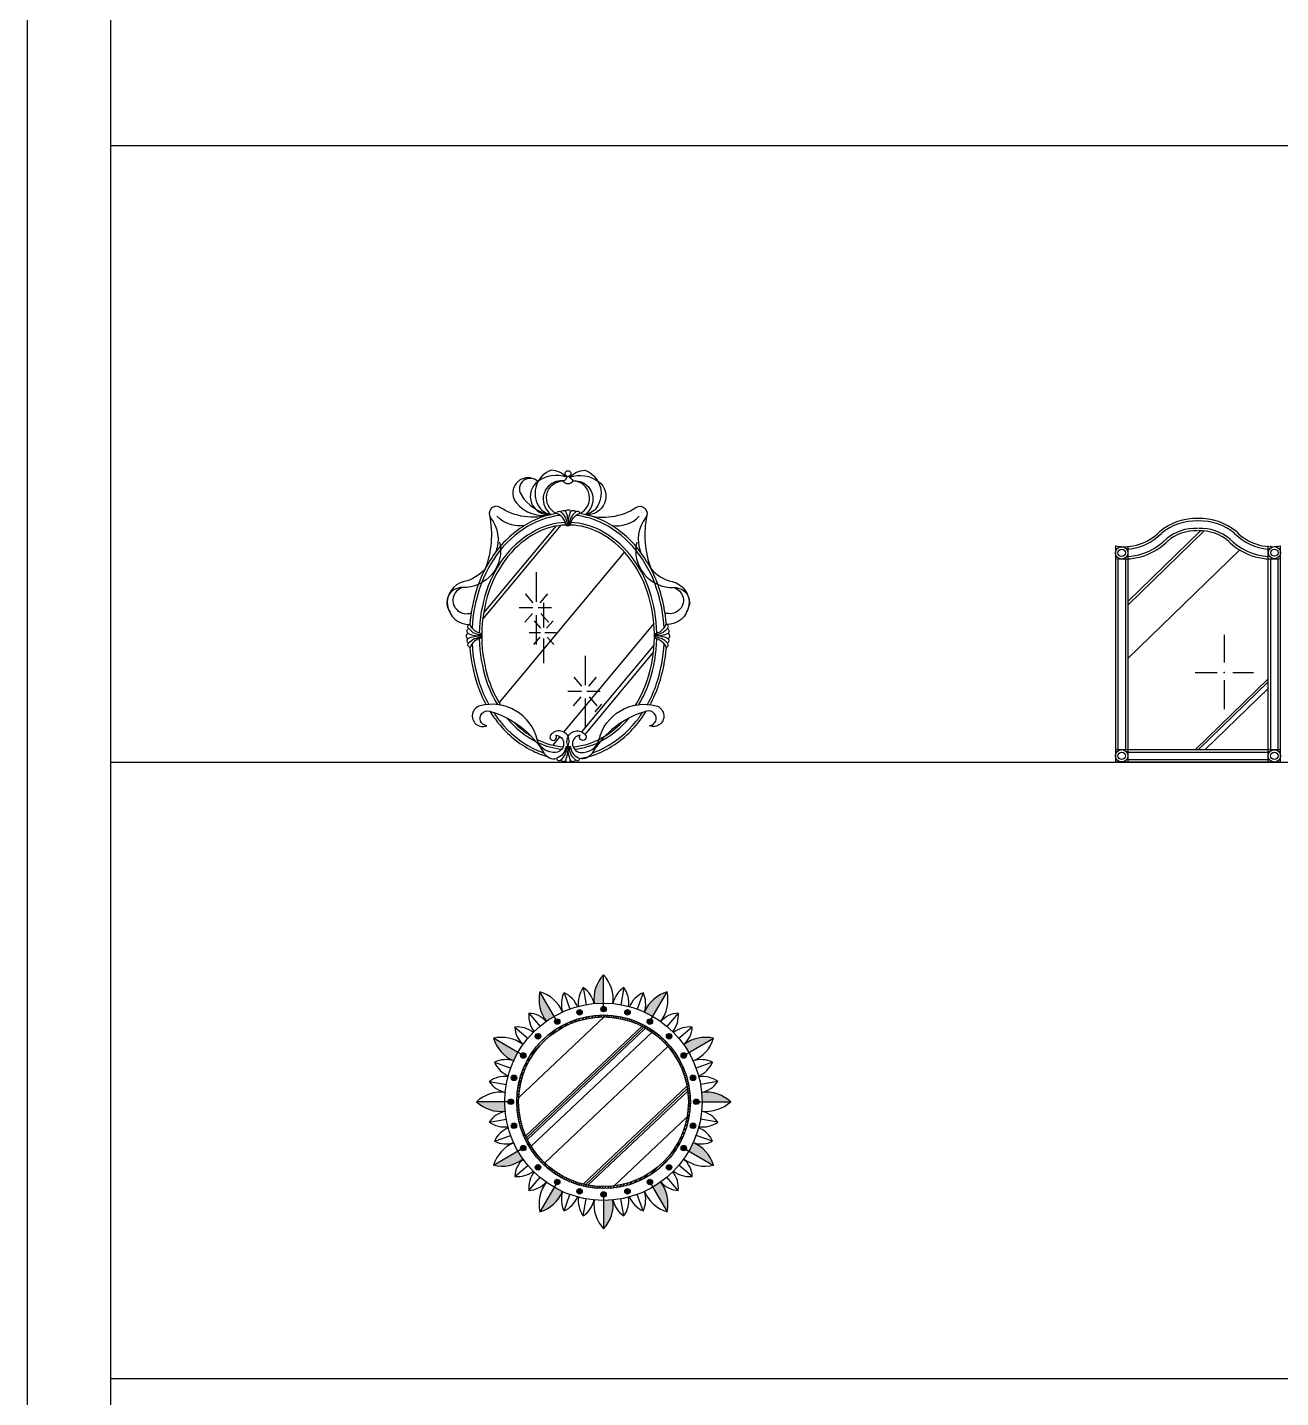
# Model space of a CAD drawing. Header units: inches. Extents: x 10 to 52.5, y 12.6 to 37.4.
# Drawn here: x 10.03 to 15.11, y 25.67 to 31.23 of the extents above; entities that cross this region are included whole.
import ezdxf

# ---------------------------------------------------------------- set-up
doc = ezdxf.new("R2010")
doc.units = ezdxf.units.IN
doc.header["$MEASUREMENT"] = 0
for name, color, linetype in [('02', 2, 'Continuous'), ('1', 1, 'Continuous'), ('4', 4, 'Continuous'), ('8', 8, 'Continuous'), ('kadrbm', 4, 'Continuous')]:
    doc.layers.add(name, color=color, linetype=linetype)

# ---------------------------------------------------------------- blocks, each defined once
blk = doc.blocks.new('kadrbm')
at = {"layer": 'kadrbm', "color": 4}
blk.add_lwpolyline([(0, 0), (0, 24.7972), (21, 24.7972), (21, 0), (0, 0)], close=True, dxfattribs=at)
blk.add_lwpolyline([(20.6631, 0.3257), (20.6631, 24.4603), (0.3369, 24.4603), (0.3369, 0.3257), (20.6631, 0.3257)], dxfattribs=at)

msp = doc.modelspace()

# ---------------------------------------------------------------- hatches: boundary and pattern name
at = {"layer": '8'}
for points in [[(12.3619, 27.3857, 0.217556), (12.3237, 27.2679, -0.023903), (12.3619, 27.2697)], [(12.1042, 27.3167, 0.217556), (12.1301, 27.1955, -0.023903), (12.1622, 27.2162)], [(12.6196, 27.3167, 0.217556), (12.5276, 27.2337, -0.023903), (12.5616, 27.2162)], [(11.9155, 27.128, 0.217556), (11.9985, 27.036, -0.023903), (12.016, 27.07)], [(12.8083, 27.128, 0.217556), (12.6871, 27.1021, -0.023903), (12.7078, 27.07)], [(12.8773, 26.8703, 0.217556), (12.7595, 26.9085, -0.023903), (12.7613, 26.8703)], [(11.8465, 26.8703, 0.217556), (11.9643, 26.8321, -0.023903), (11.9625, 26.8703)], [(12.8083, 26.6126, 0.217556), (12.7253, 26.7046, -0.023903), (12.7078, 26.6706)], [(11.9155, 26.6126, 0.217556), (12.0367, 26.6385, -0.023903), (12.016, 26.6706)], [(12.1042, 26.4239, 0.217556), (12.1962, 26.5069, -0.023903), (12.1622, 26.5244)], [(12.6196, 26.4239, 0.217556), (12.5937, 26.5451, -0.023903), (12.5616, 26.5244)], [(12.3619, 26.3549, 0.217556), (12.4001, 26.4727, -0.023903), (12.3619, 26.4709)]]:
    msp.add_hatch(color=256, dxfattribs=at).paths.add_polyline_path(points)

# ---------------------------------------------------------------- linework, layer by layer
at = {"layer": '02'}
for p, q in [((14.4472, 29.0727), (14.4472, 28.2983)), ((14.4772, 29.0714), (14.4772, 28.2983)), ((15.0663, 28.2983), (15.0663, 29.0714)), ((15.0963, 28.2983), (15.0963, 29.0727)), ((14.4872, 28.2883), (15.0563, 28.2883)), ((14.4872, 28.2583), (15.0563, 28.2583)), ((12.3619, 27.2571), (12.3619, 27.3857)), ((12.1685, 27.2053), (12.1042, 27.3167)), ((12.2017, 27.3125), (12.2258, 27.2458)), ((12.2796, 27.3334), (12.292, 27.2635)), ((12.4442, 27.3334), (12.4318, 27.2635)), ((12.5222, 27.3125), (12.498, 27.2458)), ((12.5553, 27.2053), (12.6196, 27.3167)), ((12.0591, 27.2302), (12.1048, 27.1759)), ((12.2692, 27.2277), (12.2577, 27.2344)), ((12.2665, 27.2263), (12.2578, 27.2314)), ((12.2709, 27.2297), (12.2586, 27.2368)), ((12.2717, 27.2322), (12.2603, 27.2388)), ((12.2715, 27.2352), (12.263, 27.2401)), ((12.3619, 27.2389), (12.3548, 27.246)), ((12.3649, 27.2395), (12.3555, 27.249)), ((12.367, 27.241), (12.3569, 27.2511)), ((12.3684, 27.2432), (12.3591, 27.2525)), ((12.369, 27.2462), (12.3621, 27.2531)), ((12.4573, 27.2263), (12.4523, 27.235)), ((12.4603, 27.2262), (12.4537, 27.2377)), ((12.4628, 27.2271), (12.4557, 27.2394)), ((12.4647, 27.2288), (12.4581, 27.2402)), ((12.466, 27.2316), (12.4612, 27.24)), ((12.6647, 27.2302), (12.619, 27.1759)), ((12.002, 27.1731), (12.0563, 27.1274)), ((12.0183, 26.8875), (12.3644, 27.2143)), ((12.0468, 26.7323), (12.5197, 27.1789)), ((12.0503, 26.7246), (12.5252, 27.173)), ((12.1799, 27.1916), (12.167, 27.195)), ((12.1809, 27.1939), (12.1672, 27.1976)), ((12.1776, 27.1895), (12.1679, 27.1921)), ((12.1811, 27.1965), (12.1684, 27.1999)), ((12.1801, 27.1994), (12.1707, 27.2019)), ((12.1776, 27.1608), (12.1994, 27.1825)), ((12.203, 27.1754), (12.2201, 27.1925)), ((12.2237, 27.1853), (12.2383, 27.1999)), ((12.2418, 27.1927), (12.2548, 27.2056)), ((12.2583, 27.1983), (12.27, 27.2101)), ((12.2734, 27.2027), (12.2844, 27.2137)), ((12.2877, 27.2062), (12.2979, 27.2164)), ((12.3012, 27.2089), (12.3108, 27.2186)), ((12.314, 27.2109), (12.3232, 27.2202)), ((12.3263, 27.2124), (12.3351, 27.2213)), ((12.3381, 27.2135), (12.3466, 27.222)), ((12.3494, 27.2141), (12.3576, 27.2223)), ((12.3604, 27.2143), (12.3684, 27.2222)), ((12.3711, 27.2142), (12.3788, 27.2219)), ((12.3814, 27.2137), (12.389, 27.2213)), ((12.3915, 27.213), (12.3988, 27.2204)), ((12.4013, 27.212), (12.4085, 27.2192)), ((12.4108, 27.2108), (12.4179, 27.2178)), ((12.4201, 27.2093), (12.427, 27.2162)), ((12.4292, 27.2076), (12.436, 27.2144)), ((12.4381, 27.2058), (12.4448, 27.2124)), ((12.4468, 27.2037), (12.4534, 27.2102)), ((12.4553, 27.2014), (12.4618, 27.2078)), ((12.4636, 27.1989), (12.47, 27.2053)), ((12.4718, 27.1963), (12.4781, 27.2026)), ((12.4797, 27.1935), (12.486, 27.1997)), ((12.4876, 27.1905), (12.4937, 27.1967)), ((12.4952, 27.1874), (12.5013, 27.1935)), ((12.5027, 27.1842), (12.5088, 27.1902)), ((12.5101, 27.1807), (12.5161, 27.1867)), ((12.5173, 27.1772), (12.5233, 27.1831)), ((12.5244, 27.1735), (12.5303, 27.1794)), ((12.5313, 27.1697), (12.5372, 27.1755)), ((12.5382, 27.1657), (12.544, 27.1715)), ((12.5462, 27.1895), (12.5436, 27.1992)), ((12.5491, 27.1886), (12.5457, 27.2014)), ((12.5517, 27.1888), (12.548, 27.2025)), ((12.554, 27.19), (12.5506, 27.2027)), ((12.556, 27.1923), (12.5535, 27.2017)), ((12.7218, 27.1731), (12.6675, 27.1274)), ((12.0269, 27.0637), (11.9155, 27.128)), ((12.0539, 26.717), (12.5307, 27.1672)), ((12.0688, 26.6902), (12.5586, 27.1525)), ((12.1033, 27.136), (12.0892, 27.136)), ((12.1029, 27.1335), (12.0896, 27.1335)), ((12.1028, 27.1386), (12.0897, 27.1386)), ((12.1013, 27.131), (12.0912, 27.131)), ((12.1011, 27.1411), (12.0914, 27.1411)), ((12.0946, 27.0993), (12.1329, 27.1376)), ((12.1343, 27.1282), (12.174, 27.168)), ((12.5448, 27.1616), (12.5506, 27.1674)), ((12.5514, 27.1574), (12.5572, 27.1632)), ((12.5578, 27.153), (12.5636, 27.1588)), ((12.5641, 27.1486), (12.5699, 27.1543)), ((12.5703, 27.144), (12.576, 27.1497)), ((12.5764, 27.1393), (12.5821, 27.145)), ((12.5823, 27.1344), (12.588, 27.1401)), ((12.5881, 27.1295), (12.5938, 27.1351)), ((12.5938, 27.1244), (12.5995, 27.13)), ((12.5994, 27.1192), (12.605, 27.1248)), ((12.6048, 27.1138), (12.6105, 27.1195)), ((12.6226, 27.1309), (12.6226, 27.141)), ((12.6251, 27.1293), (12.6251, 27.1426)), ((12.6276, 27.1289), (12.6276, 27.143)), ((12.6302, 27.1294), (12.6302, 27.1425)), ((12.6327, 27.1311), (12.6327, 27.1408)), ((12.6969, 27.0637), (12.8083, 27.128)), ((12.0422, 27.0624), (12.0295, 27.059)), ((12.0434, 27.0601), (12.0297, 27.0564)), ((12.0399, 27.0644), (12.0305, 27.0619)), ((12.0642, 27.0582), (12.104, 27.0979)), ((12.1235, 26.6223), (12.6231, 27.0941)), ((12.6102, 27.1084), (12.6158, 27.1141)), ((12.6154, 27.1028), (12.6211, 27.1085)), ((12.6205, 27.0972), (12.6262, 27.1028)), ((12.6255, 27.0914), (12.6311, 27.097)), ((12.6303, 27.0854), (12.636, 27.0911)), ((12.6351, 27.0794), (12.6408, 27.0851)), ((12.6397, 27.0732), (12.6454, 27.079)), ((12.6442, 27.0669), (12.6499, 27.0727)), ((12.6485, 27.0605), (12.6543, 27.0663)), ((12.6811, 27.0546), (12.6837, 27.0643)), ((12.6832, 27.0524), (12.6866, 27.0652)), ((12.6855, 27.0513), (12.6892, 27.065)), ((12.6881, 27.0511), (12.6915, 27.0638)), ((12.691, 27.0521), (12.6935, 27.0615)), ((11.9197, 27.0306), (11.9864, 27.0064)), ((12.0436, 27.0575), (12.0308, 27.054)), ((12.0323, 26.9939), (12.0469, 27.0085)), ((12.0427, 27.0546), (12.033, 27.052)), ((12.0397, 27.0121), (12.0568, 27.0292)), ((12.0497, 27.0328), (12.0715, 27.0546)), ((12.6528, 27.054), (12.6585, 27.0598)), ((12.6569, 27.0473), (12.6627, 27.0532)), ((12.6608, 27.0405), (12.6667, 27.0464)), ((12.6647, 27.0336), (12.6706, 27.0395)), ((12.6684, 27.0265), (12.6743, 27.0325)), ((12.672, 27.0193), (12.6779, 27.0253)), ((12.6754, 27.012), (12.6814, 27.018)), ((12.6787, 27.0045), (12.6848, 27.0106)), ((12.8041, 27.0306), (12.7374, 27.0064)), ((11.8988, 26.9526), (11.9687, 26.9402)), ((12.0034, 26.9731), (11.992, 26.9665)), ((12.0007, 26.9744), (11.9922, 26.9696)), ((12.0051, 26.9712), (11.9928, 26.9641)), ((12.006, 26.9687), (11.9945, 26.9621)), ((12.0059, 26.9657), (11.9972, 26.9607)), ((12.0186, 26.9478), (12.0295, 26.9588)), ((12.0221, 26.9622), (12.0339, 26.974)), ((12.0266, 26.9774), (12.0395, 26.9904)), ((12.6818, 26.9968), (12.6879, 27.003)), ((12.6848, 26.989), (12.691, 26.9952)), ((12.6876, 26.9811), (12.6939, 26.9874)), ((12.6902, 26.9729), (12.6966, 26.9793)), ((12.6927, 26.9646), (12.6992, 26.9711)), ((12.695, 26.9562), (12.7016, 26.9627)), ((12.6971, 26.9475), (12.7038, 26.9541)), ((12.7179, 26.9657), (12.723, 26.9744)), ((12.7193, 26.963), (12.726, 26.9745)), ((12.7213, 26.9613), (12.7284, 26.9736)), ((12.7238, 26.9605), (12.7304, 26.9719)), ((12.7268, 26.9607), (12.7317, 26.9692)), ((12.825, 26.9526), (12.7551, 26.9402)), ((12.0102, 26.8856), (12.0187, 26.8941)), ((12.0109, 26.8971), (12.0198, 26.9059)), ((12.012, 26.909), (12.0213, 26.9182)), ((12.0136, 26.9214), (12.0233, 26.931)), ((12.0158, 26.9343), (12.026, 26.9445)), ((12.2797, 26.5363), (12.7001, 26.9332)), ((12.2891, 26.5341), (12.7017, 26.9237)), ((12.2987, 26.5322), (12.7031, 26.914)), ((12.699, 26.9386), (12.7058, 26.9454)), ((12.7008, 26.9296), (12.7076, 26.9365)), ((12.7023, 26.9203), (12.7093, 26.9273)), ((12.7035, 26.9108), (12.7107, 26.9179)), ((12.7045, 26.901), (12.7118, 26.9083)), ((12.7053, 26.891), (12.7128, 26.8985)), ((11.9751, 26.8703), (11.8465, 26.8703)), ((11.986, 26.8774), (11.9791, 26.8705)), ((11.989, 26.8768), (11.9797, 26.8675)), ((11.9912, 26.8754), (11.9811, 26.8653)), ((11.9927, 26.8733), (11.9832, 26.8639)), ((11.9933, 26.8703), (11.9862, 26.8632)), ((12.0099, 26.8746), (12.0181, 26.8828)), ((12.01, 26.8638), (12.0179, 26.8718)), ((12.0103, 26.8534), (12.018, 26.8611)), ((12.0109, 26.8432), (12.0185, 26.8508)), ((12.0118, 26.8334), (12.0192, 26.8407)), ((12.7042, 26.836), (12.713, 26.8448)), ((12.7052, 26.8478), (12.7136, 26.8562)), ((12.7057, 26.8807), (12.7134, 26.8884)), ((12.7057, 26.8591), (12.7139, 26.8673)), ((12.7059, 26.8701), (12.7138, 26.878)), ((12.7305, 26.8703), (12.7376, 26.8774)), ((12.7312, 26.8673), (12.7406, 26.8767)), ((12.7326, 26.8652), (12.7427, 26.8753)), ((12.7348, 26.8638), (12.7441, 26.8731)), ((12.7378, 26.8632), (12.7447, 26.8701)), ((12.7487, 26.8703), (12.8773, 26.8703)), ((11.8988, 26.788), (11.9687, 26.8004)), ((12.013, 26.8237), (12.0202, 26.8309)), ((12.0144, 26.8143), (12.0214, 26.8214)), ((12.016, 26.8052), (12.0229, 26.8121)), ((12.0178, 26.7962), (12.0246, 26.803)), ((12.0198, 26.7874), (12.0265, 26.7941)), ((12.022, 26.7789), (12.0285, 26.7854)), ((12.4049, 26.529), (12.7002, 26.8078)), ((12.6948, 26.7835), (12.7056, 26.7943)), ((12.6981, 26.7977), (12.7083, 26.8078)), ((12.7008, 26.811), (12.7104, 26.8207)), ((12.7027, 26.8238), (12.7119, 26.833)), ((12.825, 26.788), (12.7551, 26.8004)), ((11.9197, 26.71), (11.9864, 26.7342)), ((11.997, 26.7799), (11.9921, 26.7714)), ((12, 26.7801), (11.9934, 26.7687)), ((12.0025, 26.7792), (11.9954, 26.767)), ((12.0045, 26.7776), (11.9978, 26.7661)), ((12.0059, 26.7749), (12.0008, 26.7662)), ((12.0244, 26.7704), (12.0308, 26.7769)), ((12.0269, 26.7622), (12.0333, 26.7686)), ((12.0296, 26.7542), (12.0359, 26.7604)), ((12.0325, 26.7462), (12.0387, 26.7525)), ((12.0355, 26.7385), (12.0417, 26.7447)), ((12.0387, 26.7309), (12.0448, 26.737)), ((12.042, 26.7234), (12.048, 26.7295)), ((12.6683, 26.7139), (12.685, 26.7306)), ((12.6779, 26.7343), (12.6922, 26.7486)), ((12.685, 26.7522), (12.6978, 26.7649)), ((12.6905, 26.7684), (12.7022, 26.7801)), ((12.7178, 26.7719), (12.7293, 26.7785)), ((12.7179, 26.7749), (12.7267, 26.7799)), ((12.7187, 26.7694), (12.731, 26.7765)), ((12.7204, 26.7675), (12.7318, 26.7741)), ((12.7232, 26.7662), (12.7316, 26.771)), ((12.8041, 26.71), (12.7374, 26.7342)), ((12.0269, 26.6769), (11.9155, 26.6126)), ((12.0328, 26.6885), (12.0303, 26.6791)), ((12.0357, 26.6895), (12.0323, 26.6768)), ((12.0383, 26.6893), (12.0346, 26.6756)), ((12.0406, 26.6882), (12.0372, 26.6754)), ((12.0427, 26.686), (12.0401, 26.6763)), ((12.0455, 26.7161), (12.0515, 26.7221)), ((12.0491, 26.7089), (12.055, 26.7149)), ((12.0528, 26.7019), (12.0587, 26.7078)), ((12.0567, 26.695), (12.0625, 26.7009)), ((12.0607, 26.6882), (12.0665, 26.694)), ((12.0648, 26.6816), (12.0706, 26.6874)), ((12.069, 26.675), (12.0748, 26.6808)), ((12.0734, 26.6686), (12.0792, 26.6744)), ((12.627, 26.6511), (12.6616, 26.6857)), ((12.6544, 26.6893), (12.6754, 26.7103)), ((12.6802, 26.6831), (12.6931, 26.6866)), ((12.6804, 26.6805), (12.6941, 26.6842)), ((12.6811, 26.686), (12.6908, 26.6886)), ((12.6816, 26.6782), (12.6943, 26.6816)), ((12.6839, 26.6762), (12.6933, 26.6787)), ((12.6969, 26.6769), (12.8083, 26.6126)), ((12.0779, 26.6623), (12.0836, 26.6681)), ((12.0825, 26.6562), (12.0882, 26.6619)), ((12.0873, 26.6501), (12.0929, 26.6558)), ((12.0921, 26.6442), (12.0978, 26.6499)), ((12.0971, 26.6384), (12.1027, 26.6441)), ((12.1022, 26.6327), (12.1078, 26.6384)), ((12.1074, 26.6272), (12.113, 26.6328)), ((12.1127, 26.6217), (12.1184, 26.6274)), ((12.1181, 26.6164), (12.1238, 26.622)), ((12.1237, 26.6111), (12.1294, 26.6168)), ((12.5835, 26.5968), (12.6354, 26.6487)), ((12.002, 26.5675), (12.0563, 26.6132)), ((12.0591, 26.5104), (12.1048, 26.5647)), ((12.0911, 26.6095), (12.0911, 26.5998)), ((12.0936, 26.6112), (12.0936, 26.5981)), ((12.0962, 26.6117), (12.0962, 26.5975)), ((12.0987, 26.6113), (12.0987, 26.598)), ((12.1013, 26.6097), (12.1013, 26.5996)), ((12.1294, 26.606), (12.135, 26.6117)), ((12.1352, 26.6011), (12.1408, 26.6067)), ((12.1411, 26.5962), (12.1468, 26.6019)), ((12.1471, 26.5914), (12.1528, 26.5971)), ((12.1532, 26.5868), (12.159, 26.5925)), ((12.1595, 26.5823), (12.1653, 26.588)), ((12.1659, 26.5779), (12.1717, 26.5837)), ((12.1724, 26.5737), (12.1782, 26.5795)), ((12.1791, 26.5695), (12.1849, 26.5753)), ((12.1858, 26.5655), (12.1917, 26.5714)), ((12.1927, 26.5616), (12.1986, 26.5675)), ((12.1997, 26.5579), (12.2057, 26.5638)), ((12.2069, 26.5543), (12.2129, 26.5602)), ((12.5016, 26.5472), (12.5183, 26.5639)), ((12.5219, 26.5568), (12.5429, 26.5778)), ((12.5465, 26.5706), (12.5811, 26.6052)), ((12.6647, 26.5104), (12.619, 26.5647)), ((12.6205, 26.6046), (12.6347, 26.6046)), ((12.6209, 26.6071), (12.6342, 26.6071)), ((12.621, 26.602), (12.6342, 26.602)), ((12.6225, 26.6096), (12.6326, 26.6096)), ((12.6227, 26.5995), (12.6324, 26.5995)), ((12.7218, 26.5675), (12.6675, 26.6132)), ((12.1685, 26.5353), (12.1042, 26.4239)), ((12.1678, 26.5483), (12.1703, 26.5389)), ((12.1698, 26.5506), (12.1732, 26.5379)), ((12.1721, 26.5518), (12.1758, 26.5381)), ((12.1747, 26.552), (12.1782, 26.5391)), ((12.1776, 26.5511), (12.1802, 26.5414)), ((12.2142, 26.5508), (12.2202, 26.5568)), ((12.2216, 26.5475), (12.2277, 26.5535)), ((12.2292, 26.5443), (12.2354, 26.5504)), ((12.237, 26.5412), (12.2432, 26.5474)), ((12.2449, 26.5383), (12.2511, 26.5446)), ((12.2529, 26.5356), (12.2593, 26.542)), ((12.2578, 26.509), (12.2626, 26.5006)), ((12.2591, 26.5118), (12.2657, 26.5004)), ((12.2611, 26.533), (12.2676, 26.5395)), ((12.2611, 26.5135), (12.2681, 26.5012)), ((12.2635, 26.5144), (12.2701, 26.5029)), ((12.2665, 26.5143), (12.2715, 26.5055)), ((12.2695, 26.5306), (12.276, 26.5372)), ((12.2781, 26.5284), (12.2847, 26.5351)), ((12.2868, 26.5264), (12.2936, 26.5332)), ((12.2957, 26.5246), (12.3026, 26.5314)), ((12.3049, 26.5229), (12.3119, 26.53)), ((12.3143, 26.5215), (12.3214, 26.5287)), ((12.3239, 26.5204), (12.3312, 26.5277)), ((12.3337, 26.5194), (12.3412, 26.5269)), ((12.3438, 26.5188), (12.3515, 26.5265)), ((12.3542, 26.5184), (12.3621, 26.5263)), ((12.3649, 26.5183), (12.3731, 26.5265)), ((12.376, 26.5186), (12.3844, 26.527)), ((12.3874, 26.5192), (12.3962, 26.528)), ((12.3992, 26.5203), (12.4084, 26.5295)), ((12.4115, 26.5218), (12.4212, 26.5314)), ((12.4244, 26.5239), (12.4345, 26.5341)), ((12.4379, 26.5266), (12.4487, 26.5374)), ((12.4521, 26.53), (12.4638, 26.5417)), ((12.4521, 26.5084), (12.4635, 26.5018)), ((12.4523, 26.5054), (12.4608, 26.5005)), ((12.453, 26.5109), (12.4652, 26.5038)), ((12.4546, 26.5129), (12.4661, 26.5062)), ((12.4573, 26.5143), (12.466, 26.5092)), ((12.4673, 26.5344), (12.48, 26.5472)), ((12.4836, 26.54), (12.4979, 26.5543)), ((12.5427, 26.5441), (12.5554, 26.5407)), ((12.5429, 26.5467), (12.5566, 26.543)), ((12.5437, 26.5412), (12.5531, 26.5387)), ((12.544, 26.549), (12.5568, 26.5456)), ((12.5462, 26.5511), (12.5559, 26.5485)), ((12.5553, 26.5353), (12.6196, 26.4239)), ((12.2017, 26.4281), (12.2258, 26.4948)), ((12.2796, 26.4072), (12.292, 26.4771)), ((12.3548, 26.4944), (12.3617, 26.4875)), ((12.3554, 26.4974), (12.3647, 26.4881)), ((12.3568, 26.4996), (12.3669, 26.4895)), ((12.3589, 26.5011), (12.3684, 26.4916)), ((12.3619, 26.5017), (12.369, 26.4946)), ((12.3619, 26.4835), (12.3619, 26.3549)), ((12.4442, 26.4072), (12.4318, 26.4771)), ((12.5222, 26.4281), (12.498, 26.4948))]:
    msp.add_line(p, q, dxfattribs=at)
for points in [[(12.1864, 29.2479, 0.094185), (12.0745, 29.2145, 0.104957), (11.9432, 29.1068, 0.088923), (11.8594, 28.9524, 0.067029), (11.8291, 28.7915, 0.080167)], [(12.6074, 28.7915, 0.067029), (12.5771, 28.9524, 0.088923), (12.4933, 29.1068, 0.104957), (12.362, 29.2145, 0.094185), (12.2501, 29.2479, 0.120011)], [(12.2067, 29.2193, 0.109681), (12.0883, 29.1878, 0.104957), (11.9666, 29.0881, 0.088923), (11.8878, 28.9429, 0.075327), (11.8583, 28.7707, 0.080167)], [(12.5781, 28.7707, 0.075327), (12.5486, 28.9429, 0.088923), (12.4698, 29.0881, 0.104957), (12.3482, 29.1878, 0.109681), (12.2297, 29.2193, 0.120011)], [(11.8291, 28.7271, 0.066899), (11.8594, 28.5666, 0.046625), (11.8966, 28.4818, 0.104957)], [(11.8583, 28.7479, 0.075182), (11.8878, 28.5761, 0.056088), (11.9317, 28.481, 0.104957)], [(12.5048, 28.481, 0.056088), (12.5486, 28.5761, 0.075182), (12.5781, 28.7479, 0.080167)], [(12.5399, 28.4818, 0.046625), (12.5771, 28.5666, 0.066899), (12.6074, 28.7271, 0.080167)], [(11.9163, 28.4492, 0.02301), (11.9432, 28.4122, 0.104957), (12.0745, 28.3045, 0.039731), (12.1202, 28.2853, 0.120011)], [(12.3162, 28.2853, 0.039731), (12.362, 28.3045, 0.104957), (12.4933, 28.4122, 0.02301), (12.5202, 28.4492, 0.066899)], [(11.9701, 28.4267, 0.101136), (12.088, 28.3313, 0.109776)], [(12.2436, 28.3006, 0.097251), (12.3482, 28.3311, 0.101324), (12.4664, 28.4267, 0.088923)], [(12.0979, 28.3264, 0.087712), (12.1928, 28.3006, 0.120011)]]:
    msp.add_lwpolyline(points, format="xyb", dxfattribs=at)
for centre, radius in [((12.3613, 26.8703), 0.4), ((12.2647, 27.2332), 0.0111), ((12.2647, 27.2332), 0.0071), ((12.3619, 27.246), 0.0111), ((12.3619, 27.246), 0.0071), ((12.4591, 27.2332), 0.0111), ((12.4591, 27.2332), 0.0071), ((12.3619, 26.8703), 0.352), ((12.3619, 26.8703), 0.344), ((12.1741, 27.1957), 0.0111), ((12.1741, 27.1957), 0.0071), ((12.5498, 27.1957), 0.0111), ((12.5498, 27.1957), 0.0071), ((12.0963, 27.136), 0.0111), ((12.0963, 27.136), 0.0071), ((12.6276, 27.136), 0.0111), ((12.6276, 27.136), 0.0071), ((12.0365, 27.0581), 0.0111), ((12.0365, 27.0581), 0.0071), ((12.6873, 27.0581), 0.0111), ((12.6873, 27.0581), 0.0071), ((11.999, 26.9675), 0.0111), ((11.999, 26.9675), 0.0071), ((12.7248, 26.9675), 0.0111), ((12.7248, 26.9675), 0.0071), ((11.9862, 26.8703), 0.0111), ((11.9862, 26.8703), 0.0071), ((12.7376, 26.8703), 0.0111), ((12.7376, 26.8703), 0.0071), ((11.999, 26.7731), 0.0111), ((12.7248, 26.7731), 0.0111), ((11.999, 26.7731), 0.0071), ((12.7248, 26.7731), 0.0071), ((12.0365, 26.6825), 0.0111), ((12.0365, 26.6825), 0.0071), ((12.6873, 26.6825), 0.0111), ((12.6873, 26.6825), 0.0071), ((12.0963, 26.6046), 0.0111), ((12.6276, 26.6046), 0.0111), ((12.0963, 26.6046), 0.0071), ((12.6276, 26.6046), 0.0071), ((12.1741, 26.5449), 0.0111), ((12.1741, 26.5449), 0.0071), ((12.2647, 26.5074), 0.0111), ((12.2647, 26.5074), 0.0071), ((12.3619, 26.4946), 0.0111), ((12.4591, 26.5074), 0.0111), ((12.4591, 26.5074), 0.0071), ((12.5498, 26.5449), 0.0111), ((12.5498, 26.5449), 0.0071), ((12.3619, 26.4946), 0.0071)]:
    msp.add_circle(centre, radius, dxfattribs=at)
for centre, radius, start, end in [((14.4728, 29.3207), 0.2093, 273.9396, 316.0578), ((14.7623, 29.01), 0.2158, 87.5881, 130.2452), ((14.7623, 29.01), 0.1858, 87.5881, 130.2452), ((14.7813, 29.01), 0.2158, 49.7548, 92.4119), ((14.7813, 29.01), 0.1858, 49.7548, 92.4119), ((15.0707, 29.3207), 0.2093, 223.9422, 266.0604), ((14.4728, 29.3207), 0.2393, 273.4451, 316.0578), ((15.0707, 29.3207), 0.2393, 223.9422, 266.5549), ((12.4718, 27.285), 0.1491, 137.5024, 186.5976), ((12.252, 27.285), 0.1491, 353.6385, 42.4976), ((12.2498, 27.2844), 0.1491, 167.5024, 216.5976), ((12.0594, 27.1745), 0.1491, 23.6385, 72.4976), ((12.2953, 27.2664), 0.1044, 153.804, 198.2693), ((12.1593, 27.2171), 0.1044, 21.5839, 66.0396), ((12.364, 27.272), 0.1044, 143.9604, 188.4161), ((12.2215, 27.2466), 0.1044, 11.7307, 56.196), ((12.5023, 27.2466), 0.1044, 123.804, 168.2693), ((12.3598, 27.272), 0.1044, 351.5839, 36.0396), ((12.5645, 27.2171), 0.1044, 113.9604, 158.4161), ((12.4285, 27.2664), 0.1044, 341.7307, 26.196), ((12.6645, 27.1745), 0.1491, 107.5024, 156.5976), ((12.474, 27.2844), 0.1491, 323.6385, 12.4976), ((12.1629, 27.2192), 0.1044, 173.9604, 218.4161), ((12.0522, 27.126), 0.1044, 41.7307, 86.196), ((12.6716, 27.126), 0.1044, 93.804, 138.2693), ((12.5609, 27.2192), 0.1044, 321.5839, 6.0396), ((12.013, 27.0693), 0.1044, 51.5839, 96.0396), ((12.1062, 27.18), 0.1044, 183.804, 228.2693), ((12.7108, 27.0693), 0.1044, 83.9604, 128.4161), ((12.6176, 27.18), 0.1044, 311.7307, 356.196), ((11.9478, 26.9824), 0.1491, 53.6385, 102.4976), ((12.0577, 27.1728), 0.1491, 197.5024, 246.5976), ((12.776, 26.9824), 0.1491, 77.5024, 126.5976), ((12.6661, 27.1728), 0.1491, 293.6385, 342.4976), ((11.9658, 26.9369), 0.1044, 71.7307, 116.196), ((12.0151, 27.0729), 0.1044, 203.9604, 248.4161), ((12.758, 26.9369), 0.1044, 63.804, 108.2693), ((12.7087, 27.0729), 0.1044, 291.5839, 336.0396), ((11.9602, 26.8682), 0.1044, 81.5839, 126.0396), ((11.9856, 27.0107), 0.1044, 213.804, 258.2693), ((12.7636, 26.8682), 0.1044, 53.9604, 98.4161), ((12.7382, 27.0107), 0.1044, 281.7307, 326.196), ((11.9472, 26.7604), 0.1491, 83.6385, 132.4976), ((12.7766, 26.7604), 0.1491, 47.5024, 96.5976), ((11.9472, 26.9802), 0.1491, 227.5024, 276.5976), ((12.7766, 26.9802), 0.1491, 263.6385, 312.4976), ((11.9856, 26.7299), 0.1044, 101.7307, 146.196), ((11.9602, 26.8724), 0.1044, 233.9604, 278.4161), ((12.7636, 26.8724), 0.1044, 261.5839, 306.0396), ((12.7382, 26.7299), 0.1044, 33.804, 78.2693), ((12.0151, 26.6677), 0.1044, 111.5839, 156.0396), ((12.7087, 26.6677), 0.1044, 23.9604, 68.4161), ((12.0577, 26.5678), 0.1491, 113.6385, 162.4976), ((11.9658, 26.8037), 0.1044, 243.804, 288.2693), ((12.758, 26.8037), 0.1044, 251.7307, 296.196), ((12.6661, 26.5678), 0.1491, 17.5024, 66.5976), ((11.9478, 26.7582), 0.1491, 257.5024, 306.5976), ((12.1062, 26.5606), 0.1044, 131.7307, 176.196), ((12.6176, 26.5606), 0.1044, 3.804, 48.2693), ((12.776, 26.7582), 0.1491, 233.6385, 282.4976), ((12.013, 26.6713), 0.1044, 263.9604, 308.4161), ((12.1629, 26.5214), 0.1044, 141.5839, 186.0396), ((12.5609, 26.5214), 0.1044, 353.9604, 38.4161), ((12.7108, 26.6713), 0.1044, 231.5839, 276.0396), ((12.0522, 26.6146), 0.1044, 273.804, 318.2693), ((12.2498, 26.4562), 0.1491, 143.6385, 192.4976), ((12.0594, 26.5661), 0.1491, 287.5024, 336.5976), ((12.2953, 26.4742), 0.1044, 161.7307, 206.196), ((12.4285, 26.4742), 0.1044, 333.804, 18.2693), ((12.6645, 26.5661), 0.1491, 203.6385, 252.4976), ((12.474, 26.4562), 0.1491, 347.5024, 36.5976), ((12.6716, 26.6146), 0.1044, 221.7307, 266.196), ((12.1593, 26.5235), 0.1044, 293.9604, 338.4161), ((12.364, 26.4686), 0.1044, 171.5839, 216.0396), ((12.2215, 26.494), 0.1044, 303.804, 348.2693), ((12.4718, 26.4556), 0.1491, 173.6385, 222.4976), ((12.252, 26.4556), 0.1491, 317.5024, 6.5976), ((12.5023, 26.494), 0.1044, 191.7307, 236.196), ((12.3598, 26.4686), 0.1044, 323.9604, 8.4161), ((12.5645, 26.5235), 0.1044, 201.5839, 246.0396)]:
    msp.add_arc(centre, radius, start, end, dxfattribs=at)
at = {"layer": '1'}
for p, q in [((10.3636, 30.748), (30.6898, 30.748)), ((12.1873, 29.2077), (11.8725, 28.8292)), ((12.1686, 29.2049), (11.8759, 28.853)), ((14.4872, 28.8994), (14.782, 29.1859)), ((14.4872, 28.8841), (14.797, 29.1852)), ((12.4464, 29.1), (11.9384, 28.4892)), ((14.4873, 28.6679), (14.9413, 29.1091)), ((12.0908, 28.8983), (12.0908, 29.0176)), ((12.077, 28.894), (12.0455, 28.9302)), ((12.1045, 28.894), (12.136, 28.9302)), ((12.0203, 28.8742), (12.0752, 28.8742)), ((12.0425, 28.8147), (12.0741, 28.8508)), ((12.0908, 28.7243), (12.0908, 28.8436)), ((12.0963, 28.8742), (12.1512, 28.8742)), ((12.139, 28.8147), (12.1074, 28.8508)), ((12.1196, 28.794), (12.1196, 28.8935)), ((12.1082, 28.7905), (12.0819, 28.8206)), ((12.131, 28.7905), (12.1573, 28.8206)), ((12.566, 28.8095), (12.2001, 28.3695)), ((12.0609, 28.7739), (12.1067, 28.7739)), ((12.0794, 28.7243), (12.1057, 28.7545)), ((12.1196, 28.649), (12.1196, 28.7485)), ((12.1242, 28.7739), (12.17, 28.7739)), ((12.1598, 28.7243), (12.1335, 28.7545)), ((14.8782, 28.7637), (14.8782, 28.6513)), ((12.5671, 28.7239), (12.273, 28.3703)), ((12.5646, 28.6948), (12.2865, 28.3604)), ((12.2882, 28.5598), (12.2882, 28.6791)), ((12.2745, 28.5555), (12.2429, 28.5917)), ((12.3019, 28.5555), (12.3335, 28.5917)), ((14.7602, 28.6117), (14.8496, 28.6117)), ((14.7609, 28.2983), (15.0563, 28.5854)), ((14.7732, 28.2983), (15.0563, 28.5734)), ((14.8782, 28.5806), (14.8782, 28.4628)), ((14.9121, 28.6117), (14.9962, 28.6117)), ((12.2178, 28.5357), (12.2727, 28.5357)), ((12.24, 28.4761), (12.2715, 28.5123)), ((12.2882, 28.3857), (12.2882, 28.5051)), ((12.2938, 28.5357), (12.3487, 28.5357)), ((12.3365, 28.4761), (12.3049, 28.5123)), ((14.8013, 28.2983), (15.0563, 28.5461)), ((12.3285, 28.452), (12.3548, 28.4821)), ((12.1851, 28.3514), (12.1562, 28.3166)), ((10.3636, 28.248), (30.6898, 28.248)), ((10.3636, 25.748), (30.6898, 25.748))]:
    msp.add_line(p, q, dxfattribs=at)
for points in [[(12.0664, 29.4004, 0.683016), (12.0079, 29.3, 0.292631), (12.1482, 29.2518, -1.543695)], [(12.095, 29.3858, 0.885361), (12.0274, 29.3329, 0.221575), (12.1482, 29.2518, -6.98789)], [(12.2112, 29.4029, 0.252956), (12.095, 29.3858, 0.766382), (12.1482, 29.2518, 0.426985)], [(12.2112, 29.4029, 0.205057), (12.1504, 29.4316, 0.465372), (12.0982, 29.2868, 0.221104), (12.1482, 29.2518, 0.768302)], [(12.1975, 29.3884, 0.533162), (12.239, 29.3884, -0.010205), (12.2253, 29.4029, 0.443623), (12.2112, 29.4029, -0.460488), (12.1975, 29.3884, -3.248938)], [(12.2143, 29.4062, -6.598828), (12.2213, 29.4062, -5.862163)], [(12.2253, 29.4029, -0.205057), (12.2861, 29.4316, -0.465372), (12.3383, 29.2868, -0.221104), (12.2883, 29.2518, -0.768302)], [(12.2253, 29.4029, -0.252956), (12.3415, 29.3858, -0.766382), (12.2883, 29.2518, -0.426985)], [(12.1712, 29.256, -0.787946), (12.1975, 29.3884, 0.57059), (12.1239, 29.2842, 0.110755), (12.1482, 29.2518, -0.366441)], [(12.2653, 29.256, 0.787946), (12.239, 29.3884, -0.57059), (12.3125, 29.2842, -0.110755), (12.2883, 29.2518, 0.366441)], [(12.1445, 29.2509, -0.220825), (11.9434, 29.2805, 0.844177), (11.9044, 29.2385, -0.256985), (11.9253, 29.1, -0.612266)], [(12.2924, 29.2509, 0.220825), (12.4935, 29.2805, -0.844177), (12.5325, 29.2385, 0.256985), (12.5116, 29.1, 0.612266)], [(12.1712, 29.256, 0.083052), (12.0699, 29.2234, 0.104957), (11.9354, 29.113, 0.088923), (11.8499, 28.9555, 0.06126), (11.82, 28.8063, 0.080167)], [(11.8997, 29.2474, -0.139857), (11.8824, 29.032, -0.426977)], [(12.0424, 29.2078, -0.258206), (11.9301, 29.2456, 2.105586)], [(12.1712, 29.256, -0.569232), (12.1893, 29.2623, -0.53188), (12.2077, 29.2646, -0.694532), (12.2287, 29.2634, -0.595364), (12.2488, 29.2614, -0.765733), (12.2653, 29.256, 0.025302)], [(12.2089, 29.2093, 0.279856), (12.1712, 29.256, -5.733259)], [(12.1893, 29.2623, -0.23182), (12.2128, 29.208, -74.886104)], [(12.2077, 29.2646, -0.124375), (12.2182, 29.2095, -34.151659)], [(12.2287, 29.2634, 0.129067), (12.2182, 29.2095, 34.151659)], [(12.2488, 29.2614, 0.263647), (12.2237, 29.208, 74.886104)], [(12.2275, 29.2093, -0.279856), (12.2653, 29.256, 5.733259)], [(12.6165, 28.8063, 0.06126), (12.5866, 28.9555, 0.088923), (12.5011, 29.113, 0.104957), (12.3666, 29.2234, 0.083052), (12.2653, 29.256, 0.120011)], [(12.3945, 29.2078, 0.258206), (12.5068, 29.2456, -2.105586)], [(12.5372, 29.2474, 0.139857), (12.5545, 29.032, 0.426977)], [(12.2089, 29.2093, 0.111383), (12.0929, 29.179, 0.104957), (11.9744, 29.0818, 0.088923), (11.8973, 28.9398, 0.076638), (11.8683, 28.7675, 0.080167)], [(12.5682, 28.7675, 0.076638), (12.5391, 28.9398, 0.088923), (12.462, 29.0818, 0.104957), (12.3436, 29.179, 0.111383), (12.2275, 29.2093, 0.120011)], [(11.9406, 29.1399, -0.494547), (11.7898, 28.9557, 0.641135), (11.7402, 28.8565, 1.167318)], [(12.4963, 29.1399, 0.494547), (12.6471, 28.9557, -0.641135), (12.6967, 28.8565, -1.167318)], [(11.8824, 29.032, -0.160084), (11.7964, 28.9798, 0.910538), (11.82, 28.8063, -3.090386)], [(12.5545, 29.032, 0.160084), (12.6405, 28.9798, -0.910538), (12.6169, 28.8063, 3.090386)], [(11.7898, 28.9557, 1.037821), (11.8253, 28.8532, -0.710478)], [(12.6471, 28.9557, -1.037821), (12.6116, 28.8532, 0.710478)], [(11.8211, 28.7123, -0.569232), (11.8149, 28.7304, -0.53188), (11.8126, 28.7488, -0.694532), (11.8137, 28.7698, -0.595364), (11.8158, 28.7899, -0.765733), (11.8211, 28.8064, 0.025302)], [(11.8158, 28.7899, 0.263647), (11.8691, 28.7648, 74.886104)], [(11.8678, 28.7686, -0.279856), (11.8211, 28.8064, 5.733259)], [(12.6207, 28.7899, -0.263647), (12.5673, 28.7648, -74.886104)], [(12.5686, 28.7686, 0.279856), (12.6153, 28.8064, -5.733259)], [(12.6153, 28.7123, 0.569232), (12.6216, 28.7304, 0.53188), (12.6239, 28.7488, 0.694532), (12.6227, 28.7698, 0.595364), (12.6207, 28.7899, 0.765733), (12.6153, 28.8064, -0.025302)], [(11.8126, 28.7488, -0.124375), (11.8677, 28.7593, -34.151659)], [(11.8137, 28.7698, 0.129067), (11.8677, 28.7593, 34.151659)], [(11.8149, 28.7304, -0.23182), (11.8691, 28.7539, -74.886104)], [(11.8678, 28.75, 0.279856), (11.8211, 28.7123, -5.733259)], [(11.8683, 28.7511, 0.076495), (11.8973, 28.5792, 0.060672), (11.9446, 28.4791, 0.104957)], [(12.4919, 28.4791, 0.060672), (12.5391, 28.5792, 0.076495), (12.5682, 28.7511, 0.080167)], [(12.6216, 28.7304, 0.23182), (12.5673, 28.7539, 74.886104)], [(12.5686, 28.75, -0.279856), (12.6153, 28.7123, 5.733259)], [(12.6227, 28.7698, -0.129067), (12.5688, 28.7593, -34.151659)], [(12.6239, 28.7488, 0.124375), (12.5688, 28.7593, 34.151659)], [(11.82, 28.7126, 0.061238), (11.8499, 28.5635, 0.044513), (11.8858, 28.4807, 0.104957)], [(12.5507, 28.4807, 0.044513), (12.5866, 28.5635, 0.061238), (12.6165, 28.7126, 0.080167)], [(12.2068, 28.2997, 1.139652), (12.1475, 28.3574, 1.994414), (12.1691, 28.3574, -0.892157), (12.1691, 28.2874, -0.375478), (12.0929, 28.34, 0.417875), (11.8616, 28.4759, 1.063769), (11.8886, 28.3951, -1.095402), (11.8994, 28.4543, -0.194049), (12.1206, 28.2847, 0.328835), (12.1719, 28.2628, -0.014247)], [(11.9015, 28.4538, 0.028888), (11.9354, 28.4059, 0.104957), (12.0699, 28.2956, 0.052453), (12.1328, 28.271, 0.120011)], [(12.2296, 28.2997, -1.139652), (12.2889, 28.3574, -1.994414), (12.2673, 28.3574, 0.892157), (12.2673, 28.2874, 0.375478), (12.3436, 28.34, -0.417875), (12.5748, 28.4759, -1.063769), (12.5478, 28.3951, 1.095402), (12.5371, 28.4543, 0.194049), (12.3159, 28.2847, -0.328835), (12.2646, 28.2628, 0.014247)], [(12.2646, 28.2628, 0.083574), (12.3666, 28.2956, 0.104957), (12.5011, 28.4059, 0.028888), (12.535, 28.4538, 0.061238)], [(11.9973, 28.4112, 0.061205), (12.0672, 28.3546, 0.11208)], [(12.2383, 28.3102, 0.101386), (12.3436, 28.34, 0.081326), (12.4392, 28.4112, 0.088923)], [(12.0929, 28.34, 0.101386), (12.1982, 28.3102, 0.120011)], [(12.2089, 28.3093, -0.279856), (12.1712, 28.2626, 5.733259)], [(12.1893, 28.2564, 0.23182), (12.2128, 28.3106, 74.886104)], [(12.2077, 28.254, 0.12659), (12.2182, 28.3113)], [(12.2287, 28.2552, -0.131223), (12.2182, 28.3113)], [(12.2488, 28.2572, -0.263647), (12.2237, 28.3106, -74.886104)], [(12.2275, 28.3093, 0.279856), (12.2653, 28.2626, -5.733259)], [(12.1712, 28.2626, 0.569232), (12.1893, 28.2564, 0.53188), (12.2077, 28.254, 0.694532), (12.2287, 28.2552, 0.595364), (12.2488, 28.2572, 0.765733), (12.2653, 28.2626, -0.025302)]]:
    msp.add_lwpolyline(points, format="xyb", dxfattribs=at)
for centre, radius in [((14.4621, 29.0963), 0.025), ((15.0817, 29.0971), 0.0245), ((14.4621, 29.0963), 0.015), ((15.0817, 29.0971), 0.0145), ((14.4622, 28.2733), 0.025), ((14.4622, 28.2733), 0.015), ((15.081, 28.273), 0.025), ((15.081, 28.273), 0.015)]:
    msp.add_circle(centre, radius, dxfattribs=at)
for centre, start, end in [((12.2182, 29.2304), 246.2107, 293.7893), ((11.8468, 28.7593), 336.2107, 23.7893), ((12.5897, 28.7593), 156.2107, 203.7893), ((12.2182, 28.2883), 66.2107, 113.7893)]:
    msp.add_arc(centre, 0.023, start, end, dxfattribs=at)
msp.add_point((14.8779, 28.6112), dxfattribs=at)
at = {"layer": '4'}
for p, q in [((14.4372, 29.1246), (14.4372, 28.2483)), ((14.4872, 29.1219), (14.4872, 28.2483)), ((15.0563, 28.2483), (15.0563, 29.1246)), ((15.0663, 29.1214), (15.0663, 29.1246)), ((15.0963, 29.1231), (15.0963, 29.1246)), ((15.1063, 28.2483), (15.1063, 29.1246)), ((14.4372, 28.2983), (15.1063, 28.2983)), ((14.4372, 28.2483), (15.1063, 28.2483))]:
    msp.add_line(p, q, dxfattribs=at)
for centre, radius, start, end in [((14.7623, 29.01), 0.2258, 87.5881, 130.2452), ((14.7813, 29.01), 0.2258, 49.7548, 92.4119), ((14.4728, 29.3207), 0.1993, 259.7075, 316.0578), ((14.7623, 29.01), 0.1758, 87.5881, 130.2452), ((14.7813, 29.01), 0.1758, 49.7548, 92.4119), ((15.0707, 29.3207), 0.1993, 223.9422, 280.2925), ((14.4728, 29.3207), 0.2493, 261.7875, 316.0578), ((15.0707, 29.3207), 0.2493, 223.9422, 278.2125)]:
    msp.add_arc(centre, radius, start, end, dxfattribs=at)

# ---------------------------------------------------------------- block references
at = {"layer": 'kadrbm'}
msp.add_blockref('kadrbm', (10.0267, 12.5763), dxfattribs=at)

doc.saveas('drawing.dxf')
